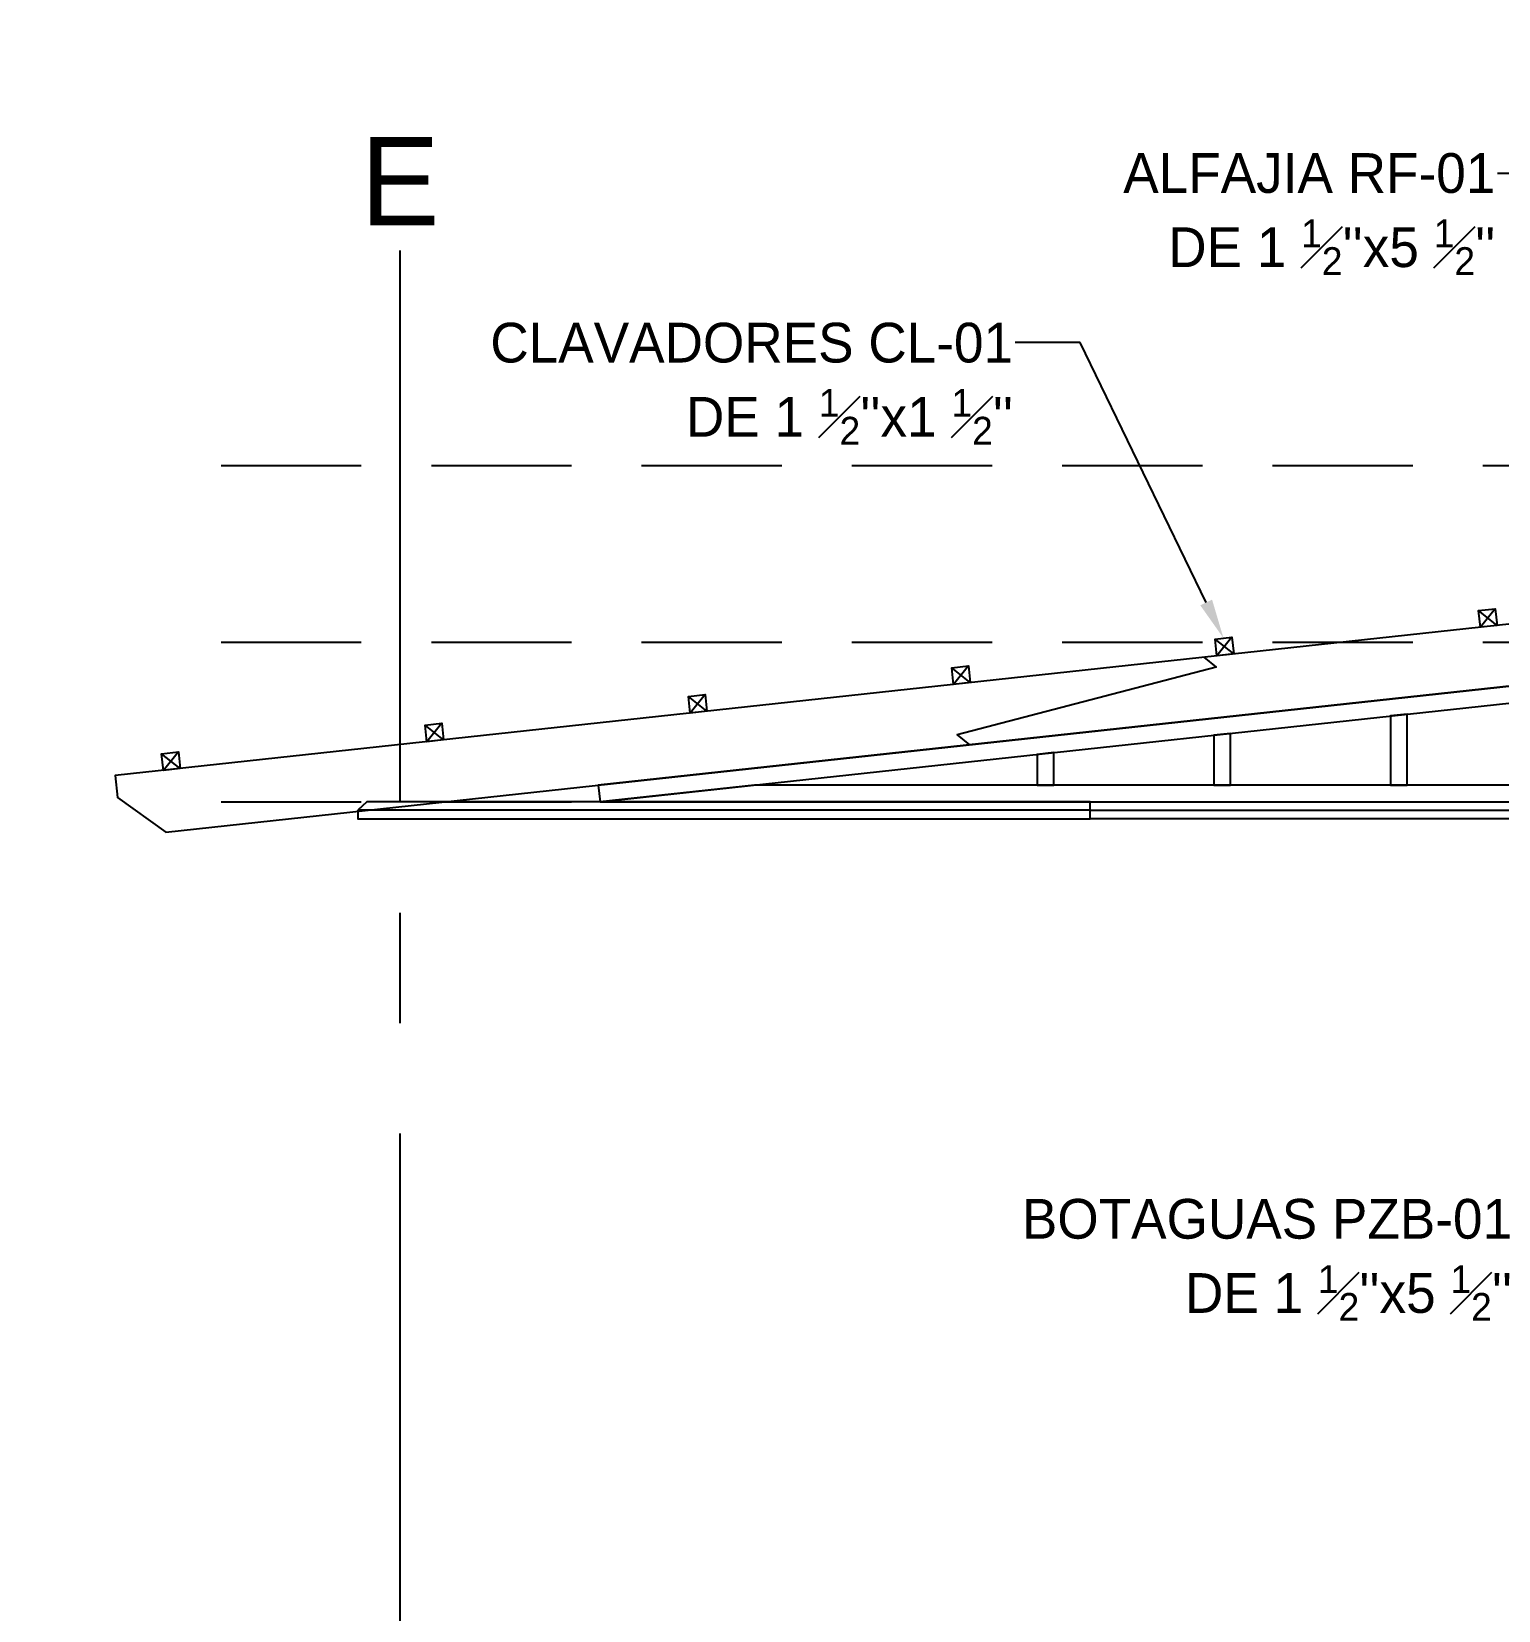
# Model space of a CAD drawing. Header units: millimetres. Extents: x 19438 to 19711, y 4351 to 4752.
# Drawn here: x 19472.907 to 19476.229, y 4505.341 to 4508.917 of the extents above; entities that cross this region are included whole.
import ezdxf
from ezdxf import colors
from ezdxf.entities.mleader import LeaderData, LeaderLine
from ezdxf.enums import TextEntityAlignment as Align
from ezdxf.math import Vec2, Vec3

# ---------------------------------------------------------------- set-up
doc = ezdxf.new("R2010")
doc.units = ezdxf.units.MM
doc.set_wipeout_variables(frame=1)
doc.linetypes.add('CENTER', pattern=[2, 1.25, -0.25, 0.25, -0.25])
doc.linetypes.add('HIDDEN2', pattern=[4.762499999999999, 3.175, -1.5875])
for name, color, linetype in [('0 @ 0.5', 7, 'Continuous'), ('ALFAJIA', 3, 'Continuous'), ('CLAVADORES', 1, 'Continuous'), ('cotas', 1, 'Continuous'), ('cotas @ 500', 1, 'Continuous'), ('EJES', 2, 'CENTER'), ('EJES @ 0.5', 2, 'CENTER'), ('NIVELES', 2, 'Continuous'), ('PANELES PARED', 2, 'Continuous'), ('PZA', 3, 'Continuous')]:
    doc.layers.add(name, color=color, linetype=linetype)
doc.styles.add('century gothic', font='GOTHIC.TTF')
doc.styles.add('COTAS SMC', font='GOTHIC.TTF')
doc.styles.get("Standard").update_dxf_attribs({"font": 'arial.ttf'})
doc.dimstyles.new('ANOTATIVE 100 SMCONSTRUCCIONES', dxfattribs={"dimscale": 0, "dimtxt": 0.18, "dimasz": 0.15, "dimexe": 0.18, "dimexo": 0.09, "dimgap": 0.1, "dimtad": 1, "dimzin": 0, "dimdsep": 46, "dimtxsty": 'century gothic', "dimblk1": 'FLECHA1', "dimblk2": 'FLECHA1', "dimsah": 1, "dimcen": 0.18, "dimdle": 0.075, "dimclrd": 1, "dimclre": 1, "dimclrt": 2, "dimaunit": 1, "dimadec": 0, "dimazin": 0, "dimtfac": 0.7499999999999999, "dimtix": 1, "dimtmove": 2, "dimatfit": 3, "dimfxl": 0.09, "dimtvp": 1.5, "dimtfill": 1, "dimtolj": 1, "dimtzin": 0, "dimarcsym": 0})
doc.dimstyles.new('PIES SMCONSTRUCCIONES', dxfattribs={"dimscale": 0, "dimtxt": 0.18, "dimasz": 0.2, "dimexe": 0.18, "dimexo": 0, "dimgap": 0.1, "dimtad": 1, "dimdec": 0, "dimlfac": 39.3700787, "dimzin": 0, "dimdsep": 46, "dimlunit": 4, "dimtxsty": 'COTAS SMC', "dimblk1": 'FLECHA1', "dimblk2": 'FLECHA1', "dimsah": 1, "dimcen": 0.2, "dimdle": 0.075, "dimclrd": 1, "dimclre": 1, "dimclrt": 2, "dimaunit": 1, "dimadec": 0, "dimazin": 0, "dimtfac": 0.75, "dimtdec": 0, "dimtix": 1, "dimtmove": 2, "dimatfit": 3, "dimfxl": 0.09, "dimtvp": 1.5, "dimtfill": 1, "dimtolj": 1, "dimtzin": 0, "dimarcsym": 0})

# ---------------------------------------------------------------- blocks, each defined once
blk = doc.blocks.new('FLECHA1')
at = {"color": 4}
blk.add_line((-0.2461764230280465, -0.2480808452037593), (0.2480808452037602, 0.25), dxfattribs=at)
at = {"color": 1}
blk.add_line((-1, 0), (0.4961616904075186, 0), dxfattribs=at)
blk = doc.blocks.new('*D405')
at = {"layer": 'cotas', "color": 1, "lineweight": -2, "transparency": 16777216}
for p, q in [((19614.32603827352, 4625.844823780141), (19614.32603827352, 4700.844823780141)), ((19570.98360808013, 4550.844823780141), (19524.32603827352, 4550.844823780141)), ((19614.32603827352, 4548.429823780133), (19614.32603827352, 4550.844823780141)), ((19570.53385970888, 4548.429823780133), (19524.32603827352, 4548.429823780133)), ((19614.32603827352, 4473.429823780133), (19614.32603827352, 4398.429823780133))]:
    blk.add_line(p, q, dxfattribs=at)
at = {"layer": 'Defpoints', "color": 0, "transparency": 16777216}
for p in [(19614.32603827352, 4550.844823780141), (19615.98360808013, 4550.844823780141), (19615.53385970888, 4548.429823780133)]:
    blk.add_point(p, dxfattribs=at)
at = {"layer": 'cotas', "color": 1, "lineweight": -2, "transparency": 16777216, "xscale": 75, "yscale": 75, "zscale": 75}
for p, rotation in [((19614.32603827352, 4550.844823780141), 270), ((19614.32603827352, 4548.429823780133), 90)]:
    blk.add_blockref('FLECHA1', p, dxfattribs=dict(at, rotation=rotation))
at = {"layer": 'cotas', "color": 2, "transparency": 16777216, "insert": (19517.33759503763, 4549.637323780141), "char_height": 90, "attachment_point": 5, "rotation": 90, "style": 'century gothic', "bg_fill": 3, "box_fill_scale": 1.1, "bg_fill_color": 256, "bg_fill_true_color": 13158600, "bg_fill_transparency": 0}
blk.add_mtext('\\A1;2.42', dxfattribs=at)
blk = doc.blocks.new('*D460')
at = {"layer": 'cotas', "color": 1, "lineweight": -2, "transparency": 16777216}
for p, q in [((19620.01280604143, 4651.753346359425), (19620.01280604143, 4751.753346359425)), ((19620.41684630451, 4551.753346359425), (19530.01280604143, 4551.753346359425)), ((19620.01280604143, 4550.533346359425), (19620.01280604143, 4551.753346359425)), ((19620.41684630451, 4550.533346359425), (19530.01280604143, 4550.533346359425)), ((19620.01280604143, 4450.533346359425), (19620.01280604143, 4350.533346359425))]:
    blk.add_line(p, q, dxfattribs=at)
at = {"layer": 'Defpoints', "color": 0, "transparency": 16777216}
for p in [(19620.01280604143, 4551.753346359425), (19620.41684630451, 4551.753346359425), (19620.41684630451, 4550.533346359425)]:
    blk.add_point(p, dxfattribs=at)
at = {"layer": 'cotas', "color": 1, "lineweight": -2, "transparency": 16777216, "xscale": 100, "yscale": 100, "zscale": 100}
for p, rotation in [((19620.01280604143, 4551.753346359425), 270), ((19620.01280604143, 4550.533346359425), 90)]:
    blk.add_blockref('FLECHA1', p, dxfattribs=dict(at, rotation=rotation))
at = {"layer": 'cotas', "color": 2, "transparency": 16777216, "insert": (19523.88092296869, 4551.143346359429), "char_height": 90, "attachment_point": 5, "rotation": 90, "style": 'COTAS SMC', "bg_fill": 3, "box_fill_scale": 1.1, "bg_fill_color": 256, "bg_fill_true_color": 13158600, "bg_fill_transparency": 0}
blk.add_mtext("\\A1;4'", dxfattribs=at)
blk = doc.blocks.new('ejes')
at = {"color": 2, "linetype": 'Continuous'}
blk.add_wipeout([(-0.10885833912255882, 0.2751808892279074), (-0.06464980434288278, 0.29101139915608476), (-0.005711029194453245, 0.300136696395765), (0.05970395491829775, 0.2965109957521793), (0.09500801823759654, 0.28842404935014876), (0.15965652159929147, 0.2608636369091606), (0.1830838827680603, 0.24595704011170016), (0.2147777183097551, 0.22027423450675432), (0.24056337161264335, 0.1931046389480563), (0.2710496140131802, 0.1492704662609412), (0.2710496140131802, 0.1492704662609412), (0.29228597416654867, 0.10349661091159568), (0.3035963827602567, 0.06453264762232458), (0.30888575337872337, 0.031590563045716946), (0.3104933718217751, 0.0005746537607657087), (0.30919658479261525, -0.02728913207132566), (0.3091965847926153, -0.027289132071325883), (0.30027717569611284, -0.0770484549899001), (0.28805813743323505, -0.1132576829940053), (0.2790146382960884, -0.13320250965297142), (0.2587652247446024, -0.1678328491785554), (0.23815255433130994, -0.194800105660912), (0.21862924531649156, -0.2154796407223022), (0.19017272246719988, -0.2396654989023948), (0.15896394569952457, -0.2601099999731793), (0.1254178428129261, -0.27653970163673736), (0.08946861941709108, -0.28884357349388057), (0.046069088719026464, -0.2973084917295474), (0.010493371821857445, -0.29942534623915185), (-0.03664847771865216, -0.2956982711275044), (-0.06874736660458744, -0.28877099658425376), (-0.0973554240182596, -0.2793693357010323), (-0.14436554688920247, -0.2563664198253622), (-0.17090185904150568, -0.238372558443055), (-0.19217854979089546, -0.22061325773022133), (-0.2151888527146943, -0.1970804335205486), (-0.2151888527146943, -0.1970804335205486), (-0.25671125873123124, -0.13581334208541496), (-0.27162633441797895, -0.10144726227250095), (-0.27162633441797895, -0.1014472622725009), (-0.2874593248044241, -0.03441378108673088), (-0.2895066281780601, 0.0005746537607657087), (-0.28743799677751636, 0.035744237273435564), (-0.28132343942398635, 0.07016595116394753), (-0.2728826094345143, 0.09905334814152555), (-0.25831386758751196, 0.13377626051182734), (-0.23398166203419438, 0.1744480497160782), (-0.2156626263937377, 0.19768747544179777), (-0.19701991083710613, 0.21722699628226172), (-0.17515748088194505, 0.23623067615421467), (-0.1543538376347675, 0.2512246039588738), (-0.1259321932359468, 0.2677601047093707), (-0.1259321932359468, 0.2677601047093707), (-0.11819097696290187, 0.27157343305283743)], dxfattribs=at)
at = {"layer": 'EJES', "color": 3}
blk.add_attdef('EJES', text='', height=0.3, dxfattribs=at).set_placement((0.01049337175209075, -0.1740267672867049), align=Align.CENTER)
blk = doc.blocks.new('IKK')
at = {"layer": 'PANELES PARED', "color": 250}
for points in [[(19489.22747911503, 4507.096282387036), (19489.22747911503, 4507.134282387036), (19486.10127911503, 4507.134282387036), (19486.10127911503, 4507.096282387036)], [(19486.3939680039, 4504.772282387036), (19486.4319680039, 4504.772282387036), (19486.4319680039, 4507.096282387037), (19486.3939680039, 4507.096282387037)], [(19486.73865689279, 4504.772282387035), (19486.77665689279, 4504.772282387035), (19486.77665689279, 4507.096282387036), (19486.73865689279, 4507.096282387036)], [(19487.08334578168, 4504.772282387036), (19487.12134578168, 4504.772282387036), (19487.12134578168, 4507.096282387037), (19487.08334578168, 4507.096282387037)], [(19487.42803467057, 4504.772282387036), (19487.46603467058, 4504.772282387036), (19487.46603467058, 4507.096282387037), (19487.42803467057, 4507.096282387037)], [(19487.77272355946, 4504.772282387036), (19487.81072355947, 4504.772282387036), (19487.81072355947, 4507.096282387037), (19487.77272355946, 4507.096282387037)], [(19488.11741244836, 4504.77228238703), (19488.15541244836, 4504.77228238703), (19488.15541244836, 4507.09628238703), (19488.11741244836, 4507.09628238703)], [(19488.46210133725, 4504.772282387036), (19488.50010133725, 4504.772282387036), (19488.50010133725, 4507.096282387037), (19488.46210133725, 4507.096282387037)], [(19488.80679022614, 4504.772282387035), (19488.84479022614, 4504.772282387035), (19488.84479022614, 4507.096282387036), (19488.80679022614, 4507.096282387036)], [(19489.15147911503, 4504.772282387035), (19489.18947911503, 4504.772282387035), (19489.18947911503, 4507.096282387036), (19489.15147911503, 4507.096282387036)], [(19489.18947911503, 4504.772282387035), (19489.22747911503, 4504.772282387035), (19489.22747911503, 4507.096282387036), (19489.18947911503, 4507.096282387036)], [(19486.3939680039, 4506.493582387034), (19486.3939680039, 4506.531582387034), (19486.10127911503, 4506.531582387034), (19486.10127911503, 4506.493582387034)], [(19486.73865689279, 4506.493582387034), (19486.73865689279, 4506.531582387034), (19486.4319680039, 4506.531582387034), (19486.4319680039, 4506.493582387034)], [(19487.08334578168, 4506.493582387034), (19487.08334578168, 4506.531582387034), (19486.77665689279, 4506.531582387034), (19486.77665689279, 4506.493582387034)], [(19487.42803467057, 4506.493582387034), (19487.42803467057, 4506.531582387034), (19487.12134578168, 4506.531582387034), (19487.12134578168, 4506.493582387034)], [(19487.77272355946, 4506.493582387034), (19487.77272355946, 4506.531582387034), (19487.46603467058, 4506.531582387034), (19487.46603467058, 4506.493582387034)], [(19488.11741244836, 4506.493582387034), (19488.11741244836, 4506.531582387034), (19487.81072355947, 4506.531582387034), (19487.81072355947, 4506.493582387034)], [(19488.46210133725, 4506.493582387034), (19488.46210133725, 4506.531582387034), (19488.15541244836, 4506.531582387034), (19488.15541244836, 4506.493582387034)], [(19488.80679022614, 4506.493582387034), (19488.80679022614, 4506.531582387034), (19488.50010133725, 4506.531582387034), (19488.50010133725, 4506.493582387034)], [(19489.15147911503, 4506.493582387034), (19489.15147911503, 4506.531582387034), (19488.84479022614, 4506.531582387034), (19488.84479022614, 4506.493582387034)], [(19486.3939680039, 4505.890882387034), (19486.3939680039, 4505.928882387035), (19486.10127911503, 4505.928882387035), (19486.10127911503, 4505.890882387034)], [(19486.73865689279, 4505.890882387034), (19486.73865689279, 4505.928882387035), (19486.4319680039, 4505.928882387035), (19486.4319680039, 4505.890882387034)], [(19487.08334578168, 4505.890882387034), (19487.08334578168, 4505.928882387035), (19486.77665689279, 4505.928882387035), (19486.77665689279, 4505.890882387034)], [(19487.42803467057, 4505.890882387034), (19487.42803467057, 4505.928882387035), (19487.12134578168, 4505.928882387035), (19487.12134578168, 4505.890882387034)], [(19487.77272355946, 4505.890882387034), (19487.77272355946, 4505.928882387035), (19487.46603467058, 4505.928882387035), (19487.46603467058, 4505.890882387034)], [(19488.11741244836, 4505.890882387034), (19488.11741244836, 4505.928882387035), (19487.81072355947, 4505.928882387035), (19487.81072355947, 4505.890882387034)], [(19488.46210133725, 4505.890882387034), (19488.46210133725, 4505.928882387035), (19488.15541244836, 4505.928882387035), (19488.15541244836, 4505.890882387034)], [(19488.80679022614, 4505.890882387034), (19488.80679022614, 4505.928882387035), (19488.50010133725, 4505.928882387035), (19488.50010133725, 4505.890882387034)], [(19489.15147911503, 4505.890882387034), (19489.15147911503, 4505.928882387035), (19488.84479022614, 4505.928882387035), (19488.84479022614, 4505.890882387034)], [(19486.3939680039, 4505.312582387035), (19486.3939680039, 4505.350582387036), (19486.10127911503, 4505.350582387036), (19486.10127911503, 4505.312582387035)], [(19486.73865689279, 4505.312582387035), (19486.73865689279, 4505.350582387036), (19486.4319680039, 4505.350582387036), (19486.4319680039, 4505.312582387035)], [(19487.08334578168, 4505.312582387035), (19487.08334578168, 4505.350582387036), (19486.77665689279, 4505.350582387036), (19486.77665689279, 4505.312582387035)], [(19487.42803467057, 4505.312582387035), (19487.42803467057, 4505.350582387036), (19487.12134578168, 4505.350582387036), (19487.12134578168, 4505.312582387035)], [(19487.77272355946, 4505.312582387035), (19487.77272355946, 4505.350582387036), (19487.46603467058, 4505.350582387036), (19487.46603467058, 4505.312582387035)], [(19488.11741244836, 4505.312582387035), (19488.11741244836, 4505.350582387036), (19487.81072355947, 4505.350582387036), (19487.81072355947, 4505.312582387035)], [(19488.46210133725, 4505.312582387035), (19488.46210133725, 4505.350582387036), (19488.15541244836, 4505.350582387036), (19488.15541244836, 4505.312582387035)], [(19488.80679022614, 4505.312582387035), (19488.80679022614, 4505.350582387036), (19488.50010133725, 4505.350582387036), (19488.50010133725, 4505.312582387035)], [(19489.15147911503, 4505.312582387035), (19489.15147911503, 4505.350582387036), (19488.84479022614, 4505.350582387036), (19488.84479022614, 4505.312582387035)], [(19489.22747911503, 4504.734282387035), (19489.22747911503, 4504.772282387035), (19486.10127911503, 4504.772282387035), (19486.10127911503, 4504.734282387035)]]:
    blk.add_lwpolyline(points, close=True, dxfattribs=at)
blk = doc.blocks.new('IKUHG')
at = {"layer": 'PANELES PARED', "color": 250}
for points in [[(19444.53144271229, 4490.415012758019), (19447.15921116677, 4490.700788704222), (19447.15921116679, 4490.739012758018), (19444.52733434724, 4490.452790017536), (19444.53144271229, 4490.415012758019)], [(19444.53144271229, 4490.415012758019), (19447.15921116677, 4490.415012758019), (19447.15921116677, 4490.453012758019), (19444.88086050829, 4490.453012758019), (19444.53144271229, 4490.415012758019)]]:
    blk.add_lwpolyline(points, dxfattribs=at)
for points in [[(19447.12121116677, 4490.453012758019), (19447.15921116677, 4490.453012758019), (19447.15921116677, 4490.700788704222), (19447.12121116677, 4490.696656115623)], [(19446.72121116677, 4490.453012758019), (19446.75921116677, 4490.453012758019), (19446.75921116677, 4490.657287771601), (19446.72121116677, 4490.653155183002)], [(19446.32121116677, 4490.453012758019), (19446.35921116677, 4490.453012758019), (19446.35921116677, 4490.613786838981), (19446.32121116677, 4490.609654250382)], [(19445.92121116677, 4490.453012758019), (19445.95921116677, 4490.453012758019), (19445.95921116677, 4490.570285906359), (19445.92121116677, 4490.566153317761)], [(19445.52121116677, 4490.453012758019), (19445.55921116677, 4490.453012758019), (19445.55921116677, 4490.526784973739), (19445.52121116677, 4490.522652385141)]]:
    blk.add_lwpolyline(points, close=True, dxfattribs=at)
blk = doc.blocks.new('*U570')
at = {"layer": 'cotas @ 500'}
dim = blk.add_linear_dim(base=(19614.32603827352, 4550.844823780141), p1=(19615.53385970888, 4548.429823780133), p2=(19615.98360808013, 4550.844823780141), angle=90, dimstyle='ANOTATIVE 100 SMCONSTRUCCIONES', override={"dimscale": 500, "dimtix": 1, "dimtofl": 1, "dimtmove": 1, "dimatfit": 1}, dxfattribs=at)
dim.commit()
dim.dimension.update_dxf_attribs({"geometry": '*D405', "text_midpoint": (19517.33759503763, 4549.637323780141)})
blk = doc.blocks.new('*U572')
at = {"layer": 'cotas @ 500'}
dim = blk.add_linear_dim(base=(19620.01280604143, 4551.753346359425), p1=(19620.41684630451, 4550.533346359425), p2=(19620.41684630451, 4551.753346359425), angle=90, dimstyle='PIES SMCONSTRUCCIONES', override={"dimscale": 500, "dimtix": 1, "dimtofl": 1, "dimtmove": 2, "dimatfit": 3}, dxfattribs=at)
dim.commit()
dim.dimension.update_dxf_attribs({"geometry": '*D460', "text_midpoint": (19523.88092296869, 4551.143346359429)})

msp = doc.modelspace()

# ---------------------------------------------------------------- block references
at = {"xscale": -1}
msp.add_blockref('IKK', (38962.92324832685, 0), dxfattribs=at)

# ---------------------------------------------------------------- next in the draw order: block references
at = {"layer": 'cotas'}
msp.add_blockref('*U570', (0, 0), dxfattribs=at)

# ---------------------------------------------------------------- next in the draw order: block references
msp.add_blockref('*U572', (0, 0), dxfattribs=at)

# ---------------------------------------------------------------- next in the draw order: linework, layer by layer
at = {"layer": 'ALFAJIA', "color": 1}
for points in [[(19476.82196921187, 4507.637107848395), (19473.09576921187, 4507.231874910419), (19473.10117495537, 4507.182167990003), (19473.21031913448, 4507.103507020236), (19476.82196921187, 4507.496282387045), (19476.82196921187, 4507.637107848395)], [(19475.56172353707, 4507.500053192884), (19475.58972077034, 4507.477548195007), (19475.00288157172, 4507.324002127082), (19475.03087880499, 4507.301497129205)]]:
    msp.add_lwpolyline(points, dxfattribs=at)
at = {"layer": 'CLAVADORES', "color": 1}
for p, q in [((19476.22137780181, 4507.610016186016), (19476.18770890735, 4507.568130561443)), ((19476.22548616687, 4507.572238926499), (19476.1836005423, 4507.60590782096)), ((19475.62900312187, 4507.50737000457), (19475.5871174973, 4507.541038899031)), ((19475.62489475682, 4507.545147264087), (19475.59122586236, 4507.503261639515)), ((19475.03252007688, 4507.442501082673), (19474.9906344523, 4507.476169977133)), ((19475.02841171182, 4507.480278342189), (19474.99474281736, 4507.438392717617)), ((19474.43603703189, 4507.377632160713), (19474.39415140732, 4507.411301055174)), ((19474.43192866683, 4507.415409420229), (19474.39825977237, 4507.373523795657)), ((19473.83955398689, 4507.312763238815), (19473.79766836232, 4507.346432133276)), ((19473.83544562184, 4507.350540498332), (19473.80177672738, 4507.308654873759)), ((19473.23896257684, 4507.285671576432), (19473.20529368238, 4507.24378595186)), ((19473.2430709419, 4507.247894316915), (19473.20118531732, 4507.281563211376))]:
    msp.add_line(p, q, dxfattribs=at)
for points in [[(19476.22548616687, 4507.572238926499), (19476.18770890735, 4507.568130561443), (19476.1836005423, 4507.60590782096), (19476.22137780181, 4507.610016186016)], [(19475.62900312187, 4507.50737000457), (19475.59122586236, 4507.503261639515), (19475.5871174973, 4507.541038899031), (19475.62489475682, 4507.545147264087)], [(19475.03252007688, 4507.442501082673), (19474.99474281736, 4507.438392717617), (19474.9906344523, 4507.476169977133), (19475.02841171182, 4507.480278342189)], [(19474.43603703189, 4507.377632160713), (19474.39825977237, 4507.373523795657), (19474.39415140732, 4507.411301055174), (19474.43192866683, 4507.415409420229)], [(19473.83955398689, 4507.312763238815), (19473.80177672738, 4507.308654873759), (19473.79766836232, 4507.346432133276), (19473.83544562184, 4507.350540498332)], [(19473.2430709419, 4507.247894316915), (19473.20529368238, 4507.24378595186), (19473.20118531732, 4507.281563211376), (19473.23896257684, 4507.285671576432)]]:
    msp.add_lwpolyline(points, close=True, dxfattribs=at)
at = {"layer": 'EJES', "color": 1}
msp.add_line((19473.74076921183, 4508.421448522464), (19473.74076921183, 4504.126282387036), dxfattribs=at)
at = {"layer": 'NIVELES', "color": 1, "linetype": 'HIDDEN2', "ltscale": 0.1}
for p, q in [((19473.33571914061, 4507.934282387057), (19485.33571914061, 4507.934282387057)), ((19473.33571914061, 4507.534282387035), (19485.33571914061, 4507.534282387035)), ((19473.33571914061, 4507.172282387035), (19485.33571914061, 4507.172282387035))]:
    msp.add_line(p, q, dxfattribs=at)
at = {"layer": 'PZA', "color": 8}
for p, q in [((19475.30386921183, 4507.153282387036), (19473.64576921183, 4507.153282387036)), ((19475.30386921183, 4507.153282387038), (19476.82196921183, 4507.153282387038))]:
    msp.add_line(p, q, dxfattribs=at)
msp.add_lwpolyline([(19473.64576921183, 4507.153282387036), (19473.64576921183, 4507.134282387035), (19475.30386921183, 4507.134282387035), (19475.30386921183, 4507.172282387036), (19473.66576921183, 4507.172282387036), (19473.64576921183, 4507.153282387036)], dxfattribs=at)
msp.add_lwpolyline([(19476.82196921183, 4507.134282387035), (19475.30386921183, 4507.134282387035), (19475.30386921183, 4507.172282387042), (19476.82196921183, 4507.172282387042)], close=True, dxfattribs=at)

# ---------------------------------------------------------------- next in the draw order: block references
msp.add_blockref('IKUHG', (29.66275804508041, 16.75726962902627))

# ---------------------------------------------------------------- next in the draw order: leaders
at = {"layer": '0 @ 0.5'}
ml = msp.add_multileader_mtext('Standard', dxfattribs=at)
ml.set_content("\\A1;ALFAJIA RF-01\\PDE 1 {\\H0.7x;\\S1#2;}''x5 {\\H0.7x;\\S1#2;}''", color=2, style='century gothic')
ml.set_leader_properties(color=1)
ml.build(insert=Vec2(0, 0))
ml.multileader.update_dxf_attribs({"dogleg_length": 0.09, "arrow_head_size": 0.09, "scale": 0.5})
ctx = ml.context
ctx.base_point, ctx.scale, ctx.char_height, ctx.arrow_head_size, ctx.landing_gap_size, ctx.plane_origin = Vec3(19475.41078440507, 4508.595635333177), 0.5, 0.09, 0.09, 0.005, Vec3(19476.3912430151, 4508.041633370527)
ctx.text_align_type = 2
notes = []
notes.append((ctx, [(0, (1, 1, 0), (19476.37378518454, 4508.595635333177), (-1, 0), 0.1471612145451218, [(0, [(19476.61844333901, 4508.097241761627)], 0, [])])]))
ctx.mtext.insert, ctx.mtext.alignment, ctx.mtext.flow_direction = Vec3(19476.22162397, 4508.64176721625), 3, 5
ml = msp.add_multileader_mtext('Standard', dxfattribs=at)
ml.set_content("\\A1;CLAVADORES CL-01\\PDE 1 {\\H0.7x;\\S1#2;}''x1 {\\H0.7x;\\S1#2;}''", color=2, style='century gothic')
ml.set_leader_properties(color=1)
ml.build(insert=Vec2(0, 0))
ml.multileader.update_dxf_attribs({"dogleg_length": 0.09, "arrow_head_size": 0.09, "scale": 0.5})
ctx = ml.context
ctx.base_point, ctx.scale, ctx.char_height, ctx.arrow_head_size, ctx.landing_gap_size, ctx.plane_origin = Vec3(19473.94392265178, 4508.212559590764), 0.5, 0.09, 0.09, 0.005, Vec3(19475.60600612706, 4507.82975197109)
ctx.text_align_type = 2
notes.append((ctx, [(0, (1, 1, 0), (19475.28154613689, 4508.212559590764), (-1, 0), 0.1471612145451218, [(0, [(19475.60600612706, 4507.543093081559)], 0, [])])]))
ctx.mtext.insert, ctx.mtext.alignment, ctx.mtext.flow_direction = Vec3(19475.12938492234, 4508.257590182198), 3, 5
ml = msp.add_multileader_mtext('Standard', dxfattribs=at)
ml.set_content("\\A1;BOTAGUAS PZB-01\\PDE 1 {\\H0.7x;\\S1#2;}''x5 {\\H0.7x;\\S1#2;}''", color=2, style='century gothic')
ml.set_leader_properties(color=1)
ml.build(insert=Vec2(0, 0))
ml.multileader.update_dxf_attribs({"dogleg_length": 0.09, "arrow_head_size": 0.09, "scale": 0.5})
ctx = ml.context
ctx.base_point, ctx.scale, ctx.char_height, ctx.arrow_head_size, ctx.landing_gap_size, ctx.plane_origin = Vec3(19475.19959343438, 4506.226900432072), 0.5, 0.09, 0.09, 0.005, Vec3(19474.0824659987, 4506.055729626798)
ctx.text_align_type = 2
notes.append((ctx, [(0, (1, 1, 0), (19476.41173085559, 4506.226900432072), (-1, 0), 0.1471612145451218, [(0, [(19476.80031955251, 4507.515282387038)], 0, [])])]))
ctx.mtext.insert, ctx.mtext.alignment, ctx.mtext.flow_direction = Vec3(19476.25956964104, 4506.273032315145), 3, 5
for ctx, leaders in notes:
    for number, flags, end, landing, length, lines in leaders:
        leader = LeaderData()
        leader.index, (leader.has_last_leader_line, leader.has_dogleg_vector, leader.attachment_direction) = number, flags
        leader.last_leader_point, leader.dogleg_vector, leader.dogleg_length = Vec3(end), Vec3(landing), length
        for number, points, colour, breaks in lines:
            line = LeaderLine()
            line.index, line.vertices, line.color, line.breaks = number, Vec3.list(points), colors.encode_raw_color(colour), breaks
            leader.lines.append(line)
        ctx.leaders.append(leader)

# ---------------------------------------------------------------- next in the draw order: block references
at = {"layer": 'EJES @ 0.5'}
ref = msp.add_blockref('ejes', (19473.73552252592, 4508.571161195584), dxfattribs=dict(at, xscale=0.5000000000009095, yscale=0.5000000000009095, zscale=0.5000000000009095))
ref.add_attrib('EJES', 'E', dxfattribs={"layer": 'EJES', "color": 3, "height": 0.2, "style": 'century gothic'}).set_placement((19473.74076921185, 4508.47819467393), align=Align.CENTER)

doc.saveas('drawing.dxf')
